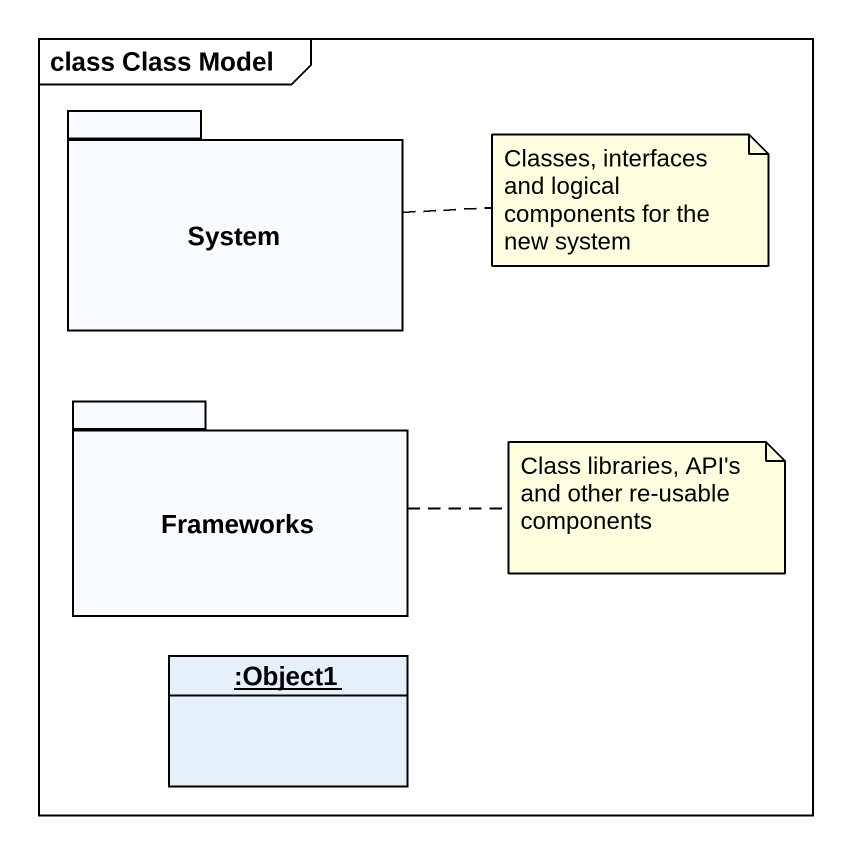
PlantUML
@startuml
mainframe class Class Model
hide circle
hide empty members
package System {
}
package Frameworks {
}
object ":Object1" as Object1
note right of System : Classes, interfaces and logical components for the new system
note right of Frameworks : Class libraries, API's and other re-usable components
@enduml
